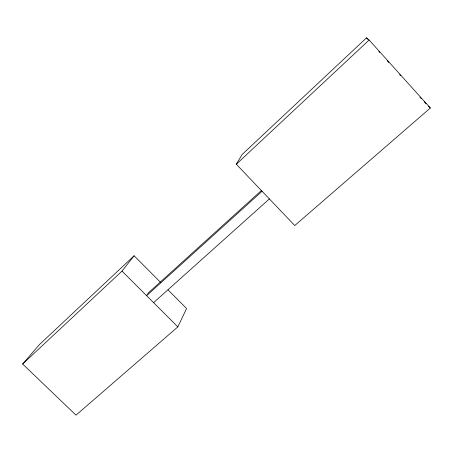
<?xml version="1.0" encoding="UTF-8"?>
<svg xmlns="http://www.w3.org/2000/svg" width="453" height="453" viewBox="0 0 453 453"><rect width="100%" height="100%" fill="white"/><g stroke="black" fill="none" stroke-linecap="round" stroke-linejoin="round"><path stroke-width="0.68" d="M160.651 282.457L134.111 255.781L39.411 344.591L22.65 364.036L76.008 415.152L177.848 326.879L186.585 308.533L168.057 289.909M236.313 164.229L242.14 154.479L366.505 37.848L369.127 40.028L430.35 108.007L294.756 225.543L236.313 164.229L369.127 40.028M22.65 364.036L122.027 271.104L134.111 255.781M261.76 190.203L148.476 292.757L146.619 295.673L262.072 191.251M153.595 302.644L269.376 198.918M122.027 271.104L177.848 326.879M424.195 101.846L426.086 103.743M428.459 106.11L430.35 108.007M366.505 37.848L367.927 39.422M378.799 51.5L379.744 52.548M387.309 60.945L388.731 62.525M399.608 74.598L400.554 75.645M419.937 97.169L421.358 98.748"/></g></svg>
